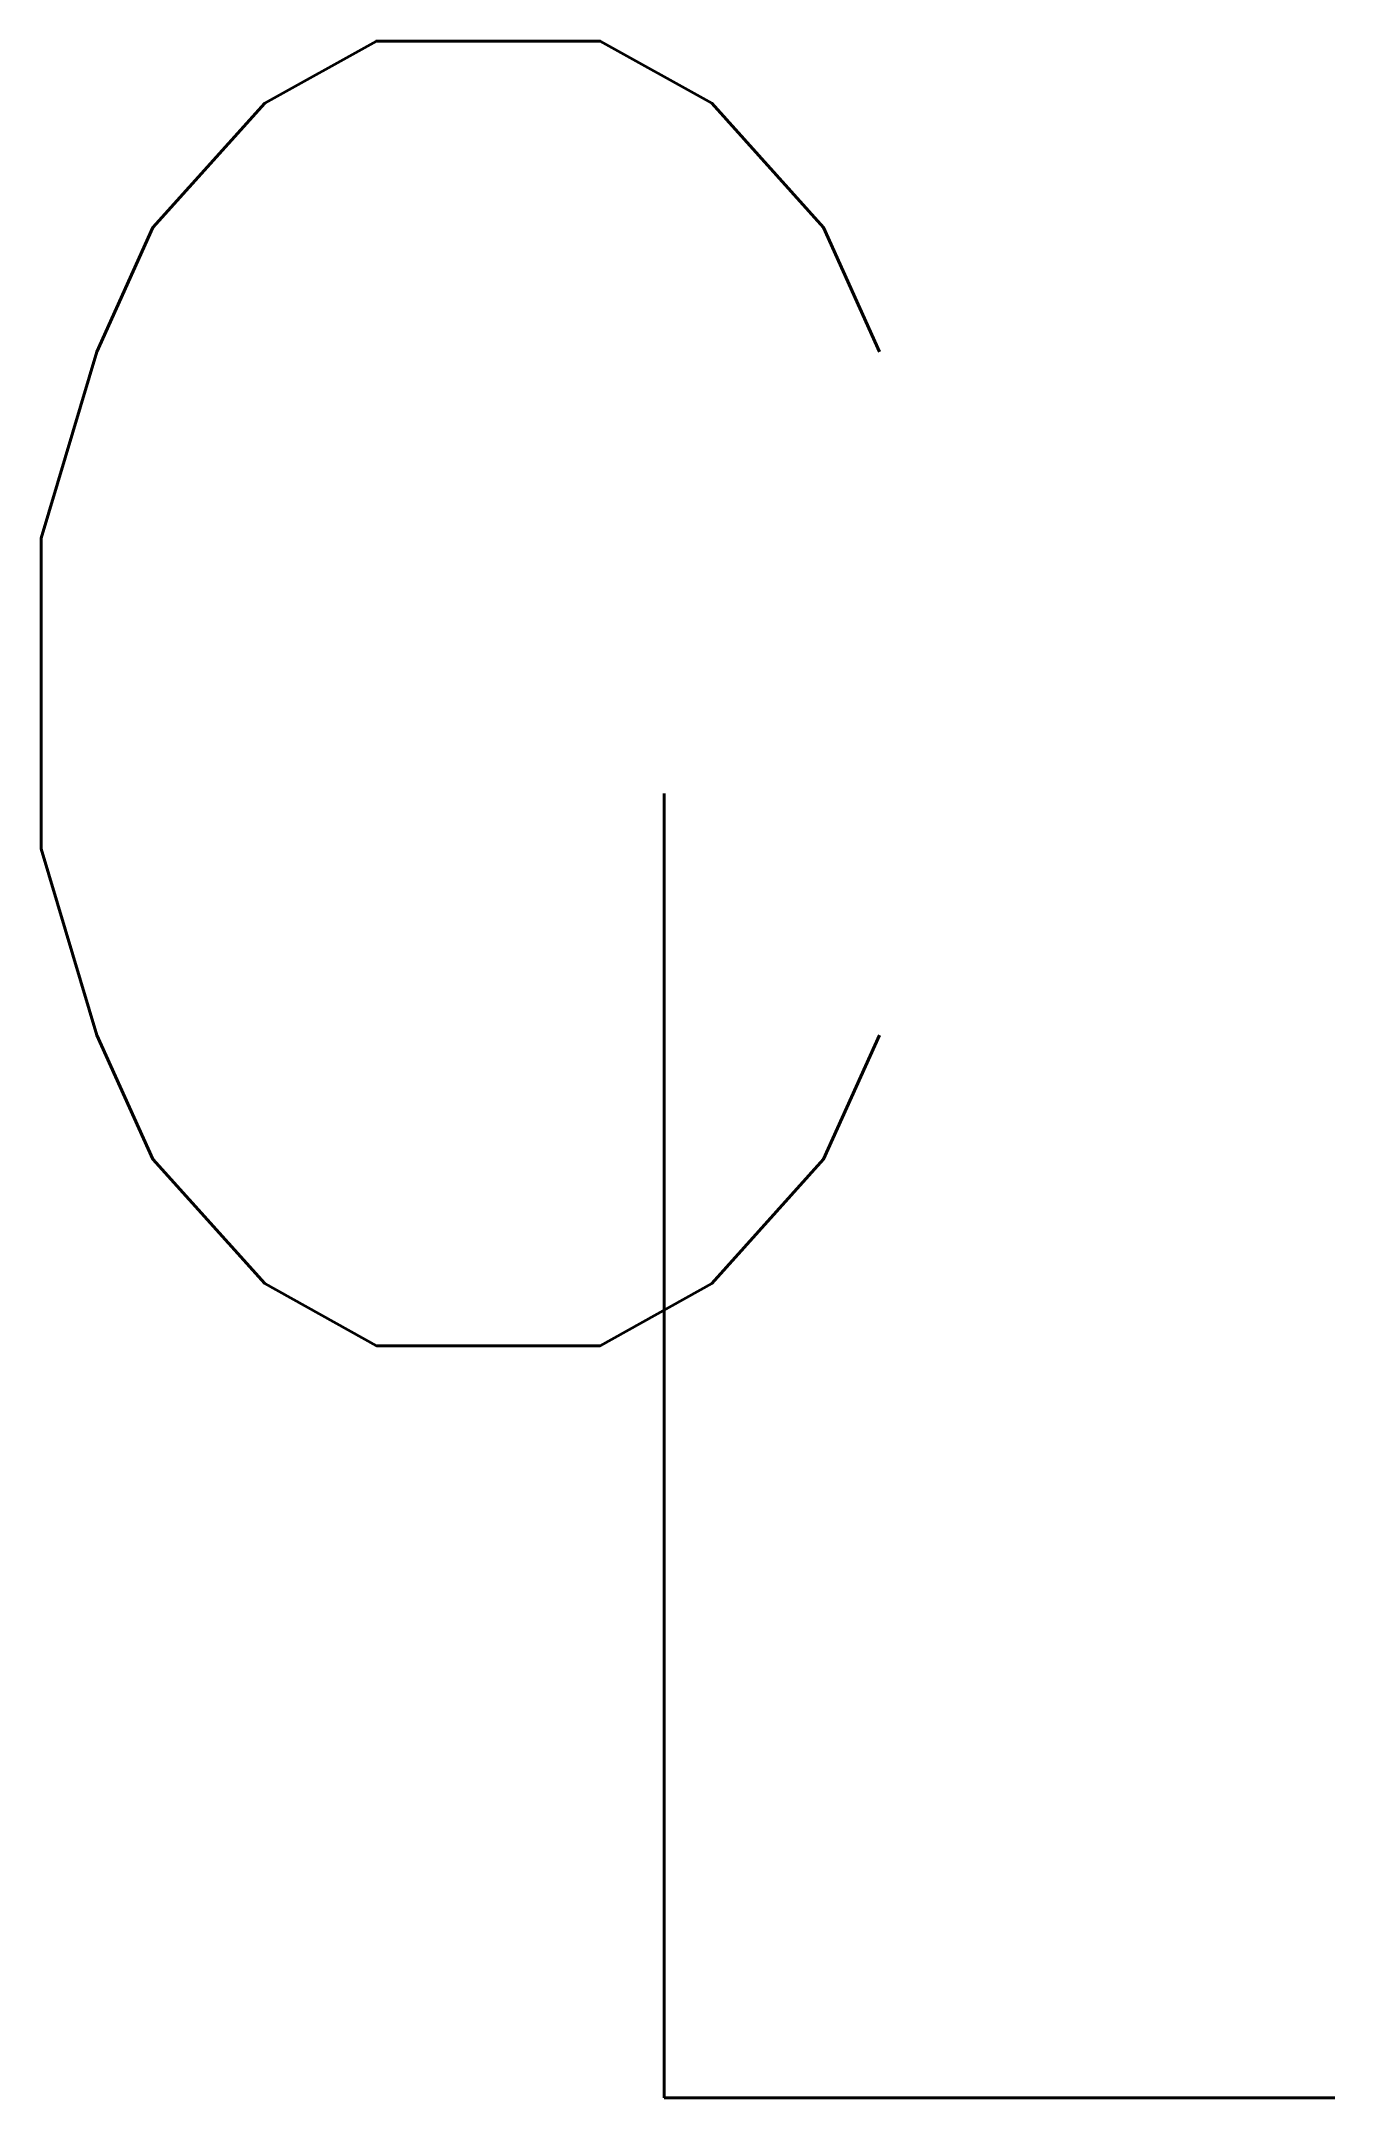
# Model space of a CAD drawing. Header units: metres. Extents: x -0.00078 to 0.00174, y -0.00243 to 0.00157.
import ezdxf

# ---------------------------------------------------------------- set-up
doc = ezdxf.new("R2010")
doc.units = ezdxf.units.M
doc.header["$MEASUREMENT"] = 0
doc.styles.add('L100', font='simplex.shx', dxfattribs={"height": 0.127})

msp = doc.modelspace()

# ---------------------------------------------------------------- texts
at = {"color": 3, "linetype": 'Continuous', "style": 'L100'}
for s, p in [('C', (-0.0011076, -0.0009693)), ('L', (-0.0000029, -0.0024339))]:
    msp.add_text(s, height=0.00254, dxfattribs=at).set_placement(p)

doc.saveas('drawing.dxf')
